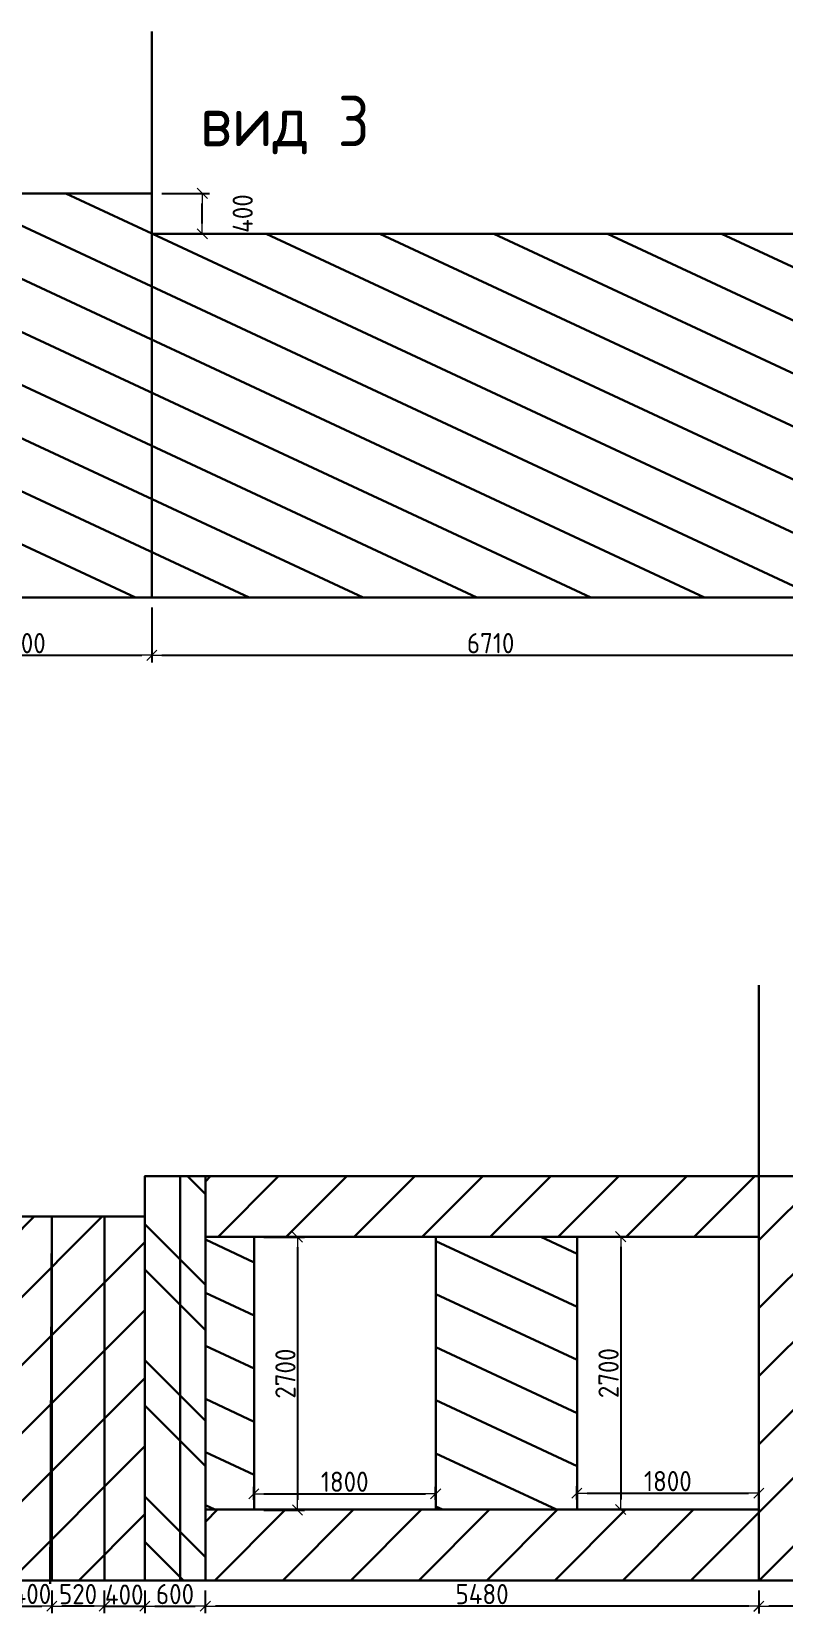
# Model space of a CAD drawing. Header units: millimetres. Extents: x -213536 to 1564669, y -45299 to 942238.
# Drawn here: x -66126 to -58683, y 88035 to 103689 of the extents above; entities that cross this region are included whole.
import ezdxf

# ---------------------------------------------------------------- set-up
doc = ezdxf.new("R2010")
doc.units = ezdxf.units.MM
doc.layers.add('1) мет уголки', color=6, linetype='Continuous')
doc.layers.add('1) серпянка', color=2, linetype='Continuous')
doc.layers.add('Основные линии', color=7, linetype='Continuous', lineweight=30)
doc.layers.add('Размеры', color=7, linetype='Continuous', lineweight=15)
doc.styles.add('СПДС', font='isocpeur.ttf', dxfattribs={"width": 0.9})
doc.dimstyles.new('Размера А3', dxfattribs={"dimtxt": 200, "dimasz": 100, "dimexe": 70, "dimexo": 100, "dimgap": 20, "dimtad": 1, "dimdec": 0, "dimrnd": 10, "dimzin": 0, "dimdsep": 46, "dimtxsty": 'СПДС', "dimblk": 'ARROWHEAD_6', "dimcen": 1, "dimclrd": 256, "dimclre": 256, "dimclrt": 256, "dimazin": 0, "dimtfac": 1, "dimtdec": 0, "dimtmove": 2, "dimatfit": 3, "dimfxl": 1, "dimtolj": 1, "dimtzin": 0, "dimarcsym": 0})

# ---------------------------------------------------------------- blocks, each defined once
blk = doc.blocks.new('ARROWHEAD_6')
at = {"color": 0, "linetype": 'Continuous'}
for p, q in [((0, 0), (-1, 0)), ((-0.5, -0.5), (0.5, 0.5))]:
    blk.add_line(p, q, dxfattribs=at)
blk = doc.blocks.new('*D684')
at = {"layer": 'Defpoints', "color": 0, "lineweight": 50, "transparency": 16777216}
for p in [(-67536, 98089), (-64936, 98089), (-64936, 97517)]:
    blk.add_point(p, dxfattribs=at)
at = {"layer": 'Размеры', "lineweight": -2, "transparency": 16777216}
for p, q in [((-67536, 97989), (-67536, 97447)), ((-64936, 97989), (-64936, 97447)), ((-67436, 97517), (-65036, 97517))]:
    blk.add_line(p, q, dxfattribs=at)
at = {"layer": 'Размеры', "lineweight": -2, "transparency": 16777216, "xscale": 100, "yscale": 100, "zscale": 100, "rotation": 180}
blk.add_blockref('ARROWHEAD_6', (-67536, 97517), dxfattribs=at)
at = {"layer": 'Размеры', "lineweight": -2, "transparency": 16777216, "xscale": 100, "yscale": 100, "zscale": 100}
blk.add_blockref('ARROWHEAD_6', (-64936, 97517), dxfattribs=at)
at = {"layer": 'Размеры', "lineweight": 25, "transparency": 16777216, "insert": (-66236, 97637), "char_height": 200, "attachment_point": 5, "style": 'СПДС'}
blk.add_mtext('\\A1;2600', dxfattribs=at)
blk = doc.blocks.new('*D688')
at = {"layer": 'Defpoints', "color": 0, "lineweight": 50, "transparency": 16777216}
for p in [(-64936, 98089), (-58226, 98089), (-58226, 97517)]:
    blk.add_point(p, dxfattribs=at)
at = {"layer": 'Размеры', "lineweight": -2, "transparency": 16777216}
for p, q in [((-64936, 97989), (-64936, 97447)), ((-58226, 97989), (-58226, 97447)), ((-64836, 97517), (-58326, 97517))]:
    blk.add_line(p, q, dxfattribs=at)
at = {"layer": 'Размеры', "lineweight": -2, "transparency": 16777216, "xscale": 100, "yscale": 100, "zscale": 100, "rotation": 180}
blk.add_blockref('ARROWHEAD_6', (-64936, 97517), dxfattribs=at)
at = {"layer": 'Размеры', "lineweight": -2, "transparency": 16777216, "xscale": 100, "yscale": 100, "zscale": 100}
blk.add_blockref('ARROWHEAD_6', (-58226, 97517), dxfattribs=at)
at = {"layer": 'Размеры', "lineweight": 25, "transparency": 16777216, "insert": (-61581, 97637), "char_height": 200, "attachment_point": 5, "style": 'СПДС'}
blk.add_mtext('\\A1;6710', dxfattribs=at)
blk = doc.blocks.new('*D698')
at = {"layer": 'Defpoints', "color": 0, "lineweight": 50, "transparency": 16777216}
for p in [(-64936, 102089), (-64436, 102089), (-64936, 101689)]:
    blk.add_point(p, dxfattribs=at)
at = {"layer": 'Размеры', "lineweight": -2, "transparency": 16777216}
for p, q in [((-64836, 102089), (-64366, 102089)), ((-64436, 101789), (-64436, 101989)), ((-64836, 101689), (-64366, 101689))]:
    blk.add_line(p, q, dxfattribs=at)
at = {"layer": 'Размеры', "lineweight": -2, "transparency": 16777216, "xscale": 100, "yscale": 100, "zscale": 100}
for p, rotation in [((-64436, 102089), 90), ((-64436, 101689), 270)]:
    blk.add_blockref('ARROWHEAD_6', p, dxfattribs=dict(at, rotation=rotation))
at = {"layer": 'Размеры', "lineweight": 25, "transparency": 16777216, "insert": (-64036, 101889), "char_height": 200, "attachment_point": 5, "rotation": 90, "style": 'СПДС'}
blk.add_mtext('\\A1;400', dxfattribs=at)
blk = doc.blocks.new('*D777')
at = {"layer": 'Defpoints', "color": 0, "lineweight": 50, "transparency": 16777216}
for p in [(-66326, 88362), (-65926, 88362), (-65926, 88106)]:
    blk.add_point(p, dxfattribs=at)
at = {"layer": 'Размеры', "lineweight": -2, "transparency": 16777216}
for p, q in [((-66326, 88262), (-66326, 88036)), ((-65926, 88262), (-65926, 88036)), ((-66226, 88106), (-66026, 88106))]:
    blk.add_line(p, q, dxfattribs=at)
at = {"layer": 'Размеры', "lineweight": -2, "transparency": 16777216, "xscale": 100, "yscale": 100, "zscale": 100, "rotation": 180}
blk.add_blockref('ARROWHEAD_6', (-66326, 88106), dxfattribs=at)
at = {"layer": 'Размеры', "lineweight": -2, "transparency": 16777216, "xscale": 100, "yscale": 100, "zscale": 100}
blk.add_blockref('ARROWHEAD_6', (-65926, 88106), dxfattribs=at)
at = {"layer": 'Размеры', "lineweight": 25, "transparency": 16777216, "insert": (-66123, 88228), "char_height": 200, "attachment_point": 5, "style": 'СПДС'}
blk.add_mtext('\\A1;400', dxfattribs=at)
blk = doc.blocks.new('*D778')
at = {"layer": 'Defpoints', "color": 0, "lineweight": 50, "transparency": 16777216}
for p in [(-65926, 88362), (-65406, 88362), (-65926, 88106)]:
    blk.add_point(p, dxfattribs=at)
at = {"layer": 'Размеры', "lineweight": -2, "transparency": 16777216}
for p, q in [((-65926, 88262), (-65926, 88036)), ((-65406, 88262), (-65406, 88036)), ((-65506, 88106), (-65826, 88106))]:
    blk.add_line(p, q, dxfattribs=at)
at = {"layer": 'Размеры', "lineweight": -2, "transparency": 16777216, "xscale": 100, "yscale": 100, "zscale": 100, "rotation": 180}
blk.add_blockref('ARROWHEAD_6', (-65926, 88106), dxfattribs=at)
at = {"layer": 'Размеры', "lineweight": -2, "transparency": 16777216, "xscale": 100, "yscale": 100, "zscale": 100}
blk.add_blockref('ARROWHEAD_6', (-65406, 88106), dxfattribs=at)
at = {"layer": 'Размеры', "lineweight": 25, "transparency": 16777216, "insert": (-65666, 88226), "char_height": 200, "attachment_point": 5, "style": 'СПДС'}
blk.add_mtext('\\A1;520', dxfattribs=at)
blk = doc.blocks.new('*D779')
at = {"layer": 'Defpoints', "color": 0, "lineweight": 50, "transparency": 16777216}
for p in [(-65406, 88362), (-65006, 88362), (-65006, 88106)]:
    blk.add_point(p, dxfattribs=at)
at = {"layer": 'Размеры', "lineweight": -2, "transparency": 16777216}
for p, q in [((-65406, 88262), (-65406, 88036)), ((-65006, 88262), (-65006, 88036)), ((-65506, 88106), (-65606, 88106)), ((-65406, 88106), (-65006, 88106)), ((-64906, 88106), (-64806, 88106))]:
    blk.add_line(p, q, dxfattribs=at)
at = {"layer": 'Размеры', "lineweight": -2, "transparency": 16777216, "xscale": 100, "yscale": 100, "zscale": 100}
blk.add_blockref('ARROWHEAD_6', (-65406, 88106), dxfattribs=at)
at = {"layer": 'Размеры', "lineweight": -2, "transparency": 16777216, "xscale": 100, "yscale": 100, "zscale": 100, "rotation": 180}
blk.add_blockref('ARROWHEAD_6', (-65006, 88106), dxfattribs=at)
at = {"layer": 'Размеры', "lineweight": 25, "transparency": 16777216, "insert": (-65209, 88221), "char_height": 200, "attachment_point": 5, "style": 'СПДС'}
blk.add_mtext('\\A1;400', dxfattribs=at)
blk = doc.blocks.new('*D780')
at = {"layer": 'Defpoints', "color": 0, "lineweight": 50, "transparency": 16777216}
for p in [(-65006, 88362), (-64406, 88362), (-64406, 88106)]:
    blk.add_point(p, dxfattribs=at)
at = {"layer": 'Размеры', "lineweight": -2, "transparency": 16777216}
for p, q in [((-65006, 88262), (-65006, 88036)), ((-64406, 88262), (-64406, 88036)), ((-64906, 88106), (-64506, 88106))]:
    blk.add_line(p, q, dxfattribs=at)
at = {"layer": 'Размеры', "lineweight": -2, "transparency": 16777216, "xscale": 100, "yscale": 100, "zscale": 100, "rotation": 180}
blk.add_blockref('ARROWHEAD_6', (-65006, 88106), dxfattribs=at)
at = {"layer": 'Размеры', "lineweight": -2, "transparency": 16777216, "xscale": 100, "yscale": 100, "zscale": 100}
blk.add_blockref('ARROWHEAD_6', (-64406, 88106), dxfattribs=at)
at = {"layer": 'Размеры', "lineweight": 25, "transparency": 16777216, "insert": (-64706, 88226), "char_height": 200, "attachment_point": 5, "style": 'СПДС'}
blk.add_mtext('\\A1;600', dxfattribs=at)
blk = doc.blocks.new('*D781')
at = {"layer": 'Defpoints', "color": 0, "lineweight": 50, "transparency": 16777216}
for p in [(-64406, 88362), (-58926, 88362), (-64406, 88106)]:
    blk.add_point(p, dxfattribs=at)
at = {"layer": 'Размеры', "lineweight": -2, "transparency": 16777216}
for p, q in [((-64406, 88262), (-64406, 88036)), ((-58926, 88262), (-58926, 88036)), ((-59026, 88106), (-64306, 88106))]:
    blk.add_line(p, q, dxfattribs=at)
at = {"layer": 'Размеры', "lineweight": -2, "transparency": 16777216, "xscale": 100, "yscale": 100, "zscale": 100, "rotation": 180}
blk.add_blockref('ARROWHEAD_6', (-64406, 88106), dxfattribs=at)
at = {"layer": 'Размеры', "lineweight": -2, "transparency": 16777216, "xscale": 100, "yscale": 100, "zscale": 100}
blk.add_blockref('ARROWHEAD_6', (-58926, 88106), dxfattribs=at)
at = {"layer": 'Размеры', "lineweight": 25, "transparency": 16777216, "insert": (-61666, 88226), "char_height": 200, "attachment_point": 5, "style": 'СПДС'}
blk.add_mtext('\\A1;5480', dxfattribs=at)
blk = doc.blocks.new('*D782')
at = {"layer": 'Defpoints', "color": 0, "lineweight": 50, "transparency": 16777216}
for p in [(-58926, 88362), (-50346, 88362), (-58926, 88105)]:
    blk.add_point(p, dxfattribs=at)
at = {"layer": 'Размеры', "lineweight": -2, "transparency": 16777216}
for p, q in [((-58926, 88262), (-58926, 88035)), ((-50346, 88262), (-50346, 88035)), ((-50446, 88105), (-58826, 88105))]:
    blk.add_line(p, q, dxfattribs=at)
at = {"layer": 'Размеры', "lineweight": -2, "transparency": 16777216, "xscale": 100, "yscale": 100, "zscale": 100, "rotation": 180}
blk.add_blockref('ARROWHEAD_6', (-58926, 88105), dxfattribs=at)
at = {"layer": 'Размеры', "lineweight": -2, "transparency": 16777216, "xscale": 100, "yscale": 100, "zscale": 100}
blk.add_blockref('ARROWHEAD_6', (-50346, 88105), dxfattribs=at)
at = {"layer": 'Размеры', "lineweight": 25, "transparency": 16777216, "insert": (-54636, 88225), "char_height": 200, "attachment_point": 5, "style": 'СПДС'}
blk.add_mtext('\\A1;8580', dxfattribs=at)
blk = doc.blocks.new('*D792')
at = {"layer": 'Defpoints', "color": 0, "lineweight": 50, "transparency": 16777216}
for p in [(-62126, 89218), (-63926, 89058), (-62126, 89058)]:
    blk.add_point(p, dxfattribs=at)
at = {"layer": 'Размеры', "lineweight": -2, "transparency": 16777216}
for p, q in [((-63926, 89158), (-63926, 89288)), ((-62126, 89158), (-62126, 89288)), ((-63826, 89218), (-62226, 89218))]:
    blk.add_line(p, q, dxfattribs=at)
at = {"layer": 'Размеры', "lineweight": -2, "transparency": 16777216, "xscale": 100, "yscale": 100, "zscale": 100, "rotation": 180}
blk.add_blockref('ARROWHEAD_6', (-63926, 89218), dxfattribs=at)
at = {"layer": 'Размеры', "lineweight": -2, "transparency": 16777216, "xscale": 100, "yscale": 100, "zscale": 100}
blk.add_blockref('ARROWHEAD_6', (-62126, 89218), dxfattribs=at)
at = {"layer": 'Размеры', "lineweight": 25, "transparency": 16777216, "insert": (-63026, 89338), "char_height": 200, "attachment_point": 5, "style": 'СПДС'}
blk.add_mtext('\\A1;1800', dxfattribs=at)
blk = doc.blocks.new('*D793')
at = {"layer": 'Defpoints', "color": 0, "lineweight": 50, "transparency": 16777216}
for p in [(-63926, 91758), (-63926, 89058), (-63493, 89058)]:
    blk.add_point(p, dxfattribs=at)
at = {"layer": 'Размеры', "lineweight": -2, "transparency": 16777216}
for p, q in [((-63826, 91758), (-63423, 91758)), ((-63493, 91658), (-63493, 89158)), ((-63826, 89058), (-63423, 89058))]:
    blk.add_line(p, q, dxfattribs=at)
at = {"layer": 'Размеры', "lineweight": -2, "transparency": 16777216, "xscale": 100, "yscale": 100, "zscale": 100}
for p, rotation in [((-63493, 91758), 90), ((-63493, 89058), 270)]:
    blk.add_blockref('ARROWHEAD_6', p, dxfattribs=dict(at, rotation=rotation))
at = {"layer": 'Размеры', "lineweight": 25, "transparency": 16777216, "insert": (-63613, 90408), "char_height": 200, "attachment_point": 5, "rotation": 90, "style": 'СПДС'}
blk.add_mtext('\\A1;2700', dxfattribs=at)
blk = doc.blocks.new('*D794')
at = {"layer": 'Defpoints', "color": 0, "lineweight": 50, "transparency": 16777216}
for p in [(-58927, 89224), (-60727, 89063), (-58927, 89063)]:
    blk.add_point(p, dxfattribs=at)
at = {"layer": 'Размеры', "lineweight": -2, "transparency": 16777216}
for p, q in [((-60727, 89163), (-60727, 89294)), ((-58927, 89163), (-58927, 89294)), ((-60627, 89224), (-59027, 89224))]:
    blk.add_line(p, q, dxfattribs=at)
at = {"layer": 'Размеры', "lineweight": -2, "transparency": 16777216, "xscale": 100, "yscale": 100, "zscale": 100, "rotation": 180}
blk.add_blockref('ARROWHEAD_6', (-60727, 89224), dxfattribs=at)
at = {"layer": 'Размеры', "lineweight": -2, "transparency": 16777216, "xscale": 100, "yscale": 100, "zscale": 100}
blk.add_blockref('ARROWHEAD_6', (-58927, 89224), dxfattribs=at)
at = {"layer": 'Размеры', "lineweight": 25, "transparency": 16777216, "insert": (-59827, 89344), "char_height": 200, "attachment_point": 5, "style": 'СПДС'}
blk.add_mtext('\\A1;1800', dxfattribs=at)
blk = doc.blocks.new('*D795')
at = {"layer": 'Defpoints', "color": 0, "lineweight": 50, "transparency": 16777216}
for p in [(-60727, 91763), (-60727, 89063), (-60294, 89063)]:
    blk.add_point(p, dxfattribs=at)
at = {"layer": 'Размеры', "lineweight": -2, "transparency": 16777216}
for p, q in [((-60627, 91763), (-60224, 91763)), ((-60294, 91663), (-60294, 89163)), ((-60627, 89063), (-60224, 89063))]:
    blk.add_line(p, q, dxfattribs=at)
at = {"layer": 'Размеры', "lineweight": -2, "transparency": 16777216, "xscale": 100, "yscale": 100, "zscale": 100}
for p, rotation in [((-60294, 91763), 90), ((-60294, 89063), 270)]:
    blk.add_blockref('ARROWHEAD_6', p, dxfattribs=dict(at, rotation=rotation))
at = {"layer": 'Размеры', "lineweight": 25, "transparency": 16777216, "insert": (-60414, 90413), "char_height": 200, "attachment_point": 5, "rotation": 90, "style": 'СПДС'}
blk.add_mtext('\\A1;2700', dxfattribs=at)

msp = doc.modelspace()

# ---------------------------------------------------------------- hatches: boundary and pattern name
at = {"lineweight": 30}
h = msp.add_hatch(dxfattribs=at)
h.set_pattern_fill('ANSI31', color=4, scale=150, angle=110)
h.set_pattern_definition([(155, (-48405.5, -35812.1), (-201.272, -431.6291), [])])
h.paths.add_polyline_path([(-74540.2, 102088.6), (-75575.9, 102088.6), (-75575.9, 98088.6), (-74540.2, 98088.6)])
h.paths.add_polyline_path([(-74140.2, 102088.6), (-74540.2, 102088.6), (-74540.2, 98088.6), (-74140.2, 98088.6)])
h.paths.add_polyline_path([(-72152.4, 102088.6), (-74140.2, 102088.6), (-74140.2, 98088.6), (-73919.7, 98088.6), (-73919.7, 100588.6), (-72219.7, 100588.6), (-72219.7, 98088.6), (-72152.4, 98088.6)])
h.paths.add_polyline_path([(-71782.4, 102088.6), (-72152.4, 102088.6), (-72152.4, 98088.6), (-71782.4, 98088.6)])
h.paths.add_polyline_path([(-70582.4, 102088.6), (-70977.1, 102088.6), (-70977.1, 101688.6), (-71477.1, 101688.6), (-71477.1, 102088.6), (-71782.4, 102088.6), (-71782.4, 98088.6), (-70582.4, 98088.6)])
h.paths.add_polyline_path([(-70212.4, 102088.6), (-70582.4, 102088.6), (-70582.4, 98088.6), (-70212.4, 98088.6)])
h.paths.add_polyline_path([(-68035.9, 102088.6), (-70212.4, 102088.6), (-70212.4, 98088.6), (-68035.9, 98088.6)])
h.paths.add_polyline_path([(-68197.8, 100488.6), (-68197.8, 99688.6), (-69997.8, 99688.6), (-69997.8, 100488.6)], flags=16)
h.paths.add_polyline_path([(-64935.9, 101688.6), (-64935.9, 102088.6), (-67535.9, 102088.6), (-67535.9, 98088.6), (-64935.9, 98088.6)])
h.paths.add_polyline_path([(-67535.9, 102088.6), (-68035.9, 102088.6), (-68035.9, 98088.6), (-67535.9, 98088.6)])
h.paths.add_polyline_path([(-58225.9, 101688.6), (-64935.9, 101688.6), (-64935.9, 98088.6), (-58225.9, 98088.6)])
h.paths.add_polyline_path([(-57475.9, 101488.6), (-57685.9, 101488.6), (-57685.9, 98718.6), (-57475.9, 98718.6)])
h.paths.add_polyline_path([(-50561, 101418.6), (-51165.9, 101418.6), (-51165.9, 98718.6), (-50561, 98718.6)])
h.paths.add_polyline_path([(-48465.9, 101418.6), (-48961, 101418.6), (-48961, 98718.6), (-48465.9, 98718.6)])
h = msp.add_hatch(dxfattribs=at)
h.set_pattern_fill('ANSI31', color=2, scale=150)
h.set_pattern_definition([(45, (-102522.6, -62325.6), (-336.7596, 336.7596), [])])
h.paths.add_polyline_path([(-58925.8, 92362.1), (-64405.8, 92362.1), (-64405.8, 91762.1), (-58925.8, 91762.1)])
h.paths.add_polyline_path([(-58925.8, 89062.1), (-64405.8, 89062.1), (-64405.8, 88362.1), (-58925.8, 88362.1)])
h.paths.add_polyline_path([(-80301.8, 92362.1), (-82321.8, 92362.1), (-82321.8, 90462.1), (-80741.8, 90462.1), (-80741.8, 88362.1), (-80301.8, 88362.1)])
h.paths.add_polyline_path([(-72771.8, 92362.1), (-75911.8, 92362.1), (-75911.8, 88362.1), (-72771.8, 88362.1)])
h.paths.add_polyline_path([(-72521.8, 92362.1), (-72771.8, 92362.1), (-72771.8, 88362.1), (-72521.8, 88362.1)])
h.paths.add_polyline_path([(-72271.8, 92362.1), (-72521.8, 92362.1), (-72521.8, 88362.1), (-72271.8, 88362.1)])
h.paths.add_polyline_path([(-69861.8, 92362.1), (-72271.8, 92362.1), (-72271.8, 91762.1), (-69861.8, 91762.1)])
h.paths.add_polyline_path([(-69861.8, 89062.1), (-72271.8, 89062.1), (-72271.8, 88362.1), (-69861.8, 88362.1)])
h.paths.add_polyline_path([(-66325.8, 89062.1), (-68735.8, 89062.1), (-68735.8, 88362.1), (-66325.8, 88362.1)])
h.paths.add_polyline_path([(-66325.8, 92362.1), (-68735.8, 92362.1), (-68735.8, 91762.1), (-66325.8, 91762.1), (-66325.8, 91962.1)])
h.paths.add_polyline_path([(-65925.8, 91962.1), (-66325.8, 91962.1), (-66325.8, 88362.1), (-65925.8, 88362.1)])
h.paths.add_polyline_path([(-65405.8, 91962.1), (-65925.8, 91962.1), (-65925.8, 88362.1), (-65405.8, 88362.1)])
h.paths.add_polyline_path([(-65005.8, 91962.1), (-65405.8, 91962.1), (-65405.8, 88362.1), (-65005.8, 88362.1)])
h.paths.add_polyline_path([(-50345.8, 92362.1), (-58925.8, 92362.1), (-58925.8, 88362.1), (-50345.8, 88362.1)])
h = msp.add_hatch(dxfattribs=at)
h.set_pattern_fill('ANSI31', color=4, scale=150, angle=110)
h.set_pattern_definition([(155, (-102522.6, -62325.6), (-201.272, -431.6291), [])])
h.paths.add_polyline_path([(-79651.8, 92362.1), (-80301.8, 92362.1), (-80301.8, 88362.1), (-79651.8, 88362.1)])
h.paths.add_polyline_path([(-76561.8, 92362.1), (-79651.8, 92362.1), (-79651.8, 88362.1), (-76561.8, 88362.1)])
h.paths.add_polyline_path([(-75911.8, 92362.1), (-76561.8, 92362.1), (-76561.8, 88362.1), (-75911.8, 88362.1)])
h.paths.add_polyline_path([(-69861.8, 91762.1), (-70471.8, 91762.1), (-70471.8, 89062.1), (-69861.8, 89062.1)])
h.paths.add_polyline_path([(-68125.8, 91762.1), (-68735.8, 91762.1), (-68735.8, 89062.1), (-68125.8, 89062.1)])
h.paths.add_polyline_path([(-63923.4, 91762.1), (-64405.8, 91762.1), (-64405.8, 89062.1), (-63923.4, 89062.1)])
h.paths.add_polyline_path([(-60725.8, 91762.1), (-62123.4, 91762.1), (-62123.4, 89062.1), (-60725.8, 89062.1)])
h.paths.add_polyline_path([(-41705.8, 92362.1), (-42072.1, 92362.1), (-42072.1, 91562.1), (-43472.1, 91562.1), (-43472.1, 92362.1), (-44365.8, 92362.1), (-44365.8, 91962.1), (-44865.8, 91962.1), (-44865.8, 92362.1), (-49412.7, 92362.1), (-49412.7, 91962.1), (-49812.7, 91962.1), (-49812.7, 92362.1), (-50345.8, 92362.1), (-50345.8, 88362.1), (-49935.8, 88362.1), (-49935.8, 90862.1), (-48265.8, 90862.1), (-48265.8, 88362.1), (-41705.8, 88362.1)])
h.paths.add_polyline_path([(-45233.3, 89577.1), (-45233.3, 88627.1), (-46433.3, 88627.1), (-46433.3, 89577.1)], flags=16)
h.paths.add_polyline_path([(-41505.8, 92362.1), (-41705.8, 92362.1), (-41705.8, 88362.1), (-41505.8, 88362.1)])
h.paths.add_polyline_path([(-40625.8, 92362.1), (-40738, 92362.1), (-40738, 91946.2), (-41359.6, 91946.2), (-41359.6, 92362.1), (-41505.8, 92362.1), (-41505.8, 88362.1), (-40625.8, 88362.1)])
h.paths.add_polyline_path([(-40684.3, 91089.1), (-40684.3, 90189.1), (-41484.3, 90189.1), (-41484.3, 91089.1)], flags=16)
h.paths.add_polyline_path([(-40325.8, 92362.1), (-40625.8, 92362.1), (-40625.8, 88362.1), (-40325.8, 88362.1)])
h.paths.add_polyline_path([(-38769.4, 92362.1), (-40325.8, 92362.1), (-40325.8, 88362.1), (-38769.4, 88362.1)])
h = msp.add_hatch(dxfattribs=at)
h.set_pattern_fill('ANSI32', color=5, scale=100, angle=90)
h.set_pattern_definition([(135, (-102522.6, -62325.6), (-673.519, -673.519), []), (135, (-102522.6, -61876.6), (-673.519, -673.519), [])])
h.paths.add_polyline_path([(-69623.8, 92362.1), (-69861.8, 92362.1), (-69861.8, 88362.1), (-69623.8, 88362.1)])
h.paths.add_polyline_path([(-68973.8, 92362.1), (-69623.8, 92362.1), (-69623.8, 88362.1), (-68973.8, 88362.1)])
h.paths.add_polyline_path([(-68735.8, 92362.1), (-68973.8, 92362.1), (-68973.8, 88362.1), (-68735.8, 88362.1)])
h.paths.add_polyline_path([(-64655.8, 92362.1), (-65005.8, 92362.1), (-65005.8, 88362.1), (-64655.8, 88362.1)])
h.paths.add_polyline_path([(-64405.8, 92362.1), (-64655.8, 92362.1), (-64655.8, 88362.1), (-64405.8, 88362.1)])

# ---------------------------------------------------------------- linework, layer by layer
at = {"color": 2, "lineweight": 30}
msp.add_lwpolyline([(-64935.9, 102088.6), (-64935.9, 103689.3)], dxfattribs=at)
at = {"color": 4, "lineweight": 30}
msp.add_lwpolyline([(-67535.9, 98088.6), (-67535.9, 102088.6), (-64935.9, 102088.6), (-64935.9, 98088.6)], close=True, dxfattribs=at)
at = {"color": 152, "lineweight": 30, "true_color": 0x2776bb}
for points in [[(-64935.9, 98088.6), (-58225.9, 98088.6), (-58225.9, 101688.6), (-64935.9, 101688.6)], [(-63923.4, 91762.1), (-63923.4, 89062.1), (-62123.4, 89062.1), (-62123.4, 91762.1)], [(-60725.8, 91762.1), (-60725.8, 89062.1), (-58925.8, 89062.1), (-58925.8, 91762.1)]]:
    msp.add_lwpolyline(points, close=True, dxfattribs=at)
at = {"color": 5, "lineweight": 30}
msp.add_lwpolyline([(-58925.8, 92362.1), (-58925.8, 94251.1)], dxfattribs=at)
for points in [[(-65005.8, 88362.1), (-65005.8, 92362.1), (-64655.8, 92362.1), (-64655.8, 88362.1)], [(-64655.8, 88362.1), (-64655.8, 92362.1), (-64405.8, 92362.1), (-64405.8, 88362.1)]]:
    msp.add_lwpolyline(points, close=True, dxfattribs=at)
at = {"color": 2, "lineweight": 30}
for points in [[(-64405.8, 88362.1), (-64405.8, 92362.1), (-58925.8, 92362.1), (-58925.8, 88362.1)], [(-58925.8, 92362.1), (-50345.8, 92362.1), (-50345.8, 88362.1), (-58925.8, 88362.1)], [(-65925.8, 91962.1), (-66325.8, 91962.1), (-66325.8, 88362.1), (-65925.8, 88362.1)], [(-65405.8, 91962.1), (-65405.8, 88362.1), (-65925.8, 88362.1), (-65925.8, 91962.1)], [(-65005.8, 91962.1), (-65405.8, 91962.1), (-65405.8, 88362.1), (-65005.8, 88362.1)]]:
    msp.add_lwpolyline(points, close=True, dxfattribs=at)
at = {"color": 18, "lineweight": 30, "true_color": 0x000000}
msp.add_lwpolyline([(-64405.8, 91762.1), (-58925.8, 91762.1), (-58925.8, 89062.1), (-64405.8, 89062.1)], close=True, dxfattribs=at)
at = {"layer": '1) мет уголки', "lineweight": 30}
msp.add_lwpolyline([(-65925.8, 91962.1), (-65942.8, 88327.9)], dxfattribs=at)
at = {"layer": '1) серпянка', "lineweight": 30}
for points in [[(-64405.8, 91762.1), (-63923.4, 91762.1), (-63923.4, 91762.1), (-64405.8, 91762.1)], [(-62123.4, 91762.1), (-60725.8, 91762.1), (-60725.8, 89062.1), (-62123.4, 89062.1)]]:
    msp.add_lwpolyline(points, close=True, dxfattribs=at)
msp.add_lwpolyline([(-63923.4, 91762.1), (-63923.4, 89062.1)], dxfattribs=at)

# ---------------------------------------------------------------- texts
at = {"layer": 'Основные линии', "insert": (-64458.7, 103054.9), "char_height": 500, "attachment_point": 1, "style": 'СПДС'}
msp.add_mtext_dynamic_manual_height_columns('вид 3', width=3371.815, gutter_width=1678.4, heights=[0], dxfattribs=at)

# ---------------------------------------------------------------- dimensions: what is measured, and where the dimension line sits
at = {"layer": 'Размеры', "lineweight": 25}
for base, p1, p2, picture, middle in [((-64435.9, 102088.6), (-64935.9, 101688.6), (-64935.9, 102088.6), '*D698', (-64035.9, 101888.6)), ((-63493.5, 89057.7), (-63926.2, 91757.7), (-63926.2, 89057.7), '*D793', (-63613.5, 90407.7)), ((-60293.8, 89062.8), (-60726.6, 91762.8), (-60726.6, 89062.8), '*D795', (-60413.8, 90412.8))]:
    dim = msp.add_linear_dim(base=base, p1=p1, p2=p2, angle=90, dimstyle='Размера А3', dxfattribs=at)
    dim.commit()
    dim.dimension.update_dxf_attribs({"geometry": picture, "text_midpoint": middle})
at = {"layer": 'Размеры', "color": 5, "lineweight": 25}
dim = msp.add_linear_dim(base=(-64935.9, 97516.9), p1=(-67535.9, 98088.6), p2=(-64935.9, 98088.6), dimstyle='Размера А3', dxfattribs=at)
dim.commit()
dim.dimension.update_dxf_attribs({"geometry": '*D684', "text_midpoint": (-66235.9, 97636.9)})
at = {"layer": 'Размеры', "lineweight": 25}
for base, p1, p2, picture, middle in [((-58225.9, 97516.9), (-64935.9, 98088.6), (-58225.9, 98088.6), '*D688', (-61580.9, 97636.9)), ((-62126.2, 89218.4), (-63926.2, 89057.7), (-62126.2, 89057.7), '*D792', (-63026.2, 89338.4)), ((-58926.6, 89223.5), (-60726.6, 89062.8), (-58926.6, 89062.8), '*D794', (-59826.6, 89343.5)), ((-65925.8, 88106.2), (-65405.8, 88362.1), (-65925.8, 88362.1), '*D778', (-65665.8, 88226.2)), ((-64405.8, 88106.2), (-65005.8, 88362.1), (-64405.8, 88362.1), '*D780', (-64705.8, 88226.2)), ((-64405.8, 88105.8), (-58925.8, 88362.1), (-64405.8, 88362.1), '*D781', (-61665.8, 88225.8)), ((-58925.8, 88105.4), (-50345.8, 88362.1), (-58925.8, 88362.1), '*D782', (-54635.8, 88225.4))]:
    dim = msp.add_linear_dim(base=base, p1=p1, p2=p2, dimstyle='Размера А3', dxfattribs=at)
    dim.commit()
    dim.dimension.update_dxf_attribs({"geometry": picture, "text_midpoint": middle})
for base, p1, p2, picture, middle in [((-65925.8, 88106.2), (-66325.8, 88362.1), (-65925.8, 88362.1), '*D777', (-66122.8, 88227.9)), ((-65005.8, 88106.2), (-65405.8, 88362.1), (-65005.8, 88362.1), '*D779', (-65208.6, 88220.9))]:
    dim = msp.add_linear_dim(base=base, p1=p1, p2=p2, dimstyle='Размера А3', dxfattribs=at)
    dim.commit()
    dim.dimension.update_dxf_attribs({"geometry": picture, "text_midpoint": middle, "dimtype": 160})

doc.saveas('drawing.dxf')
